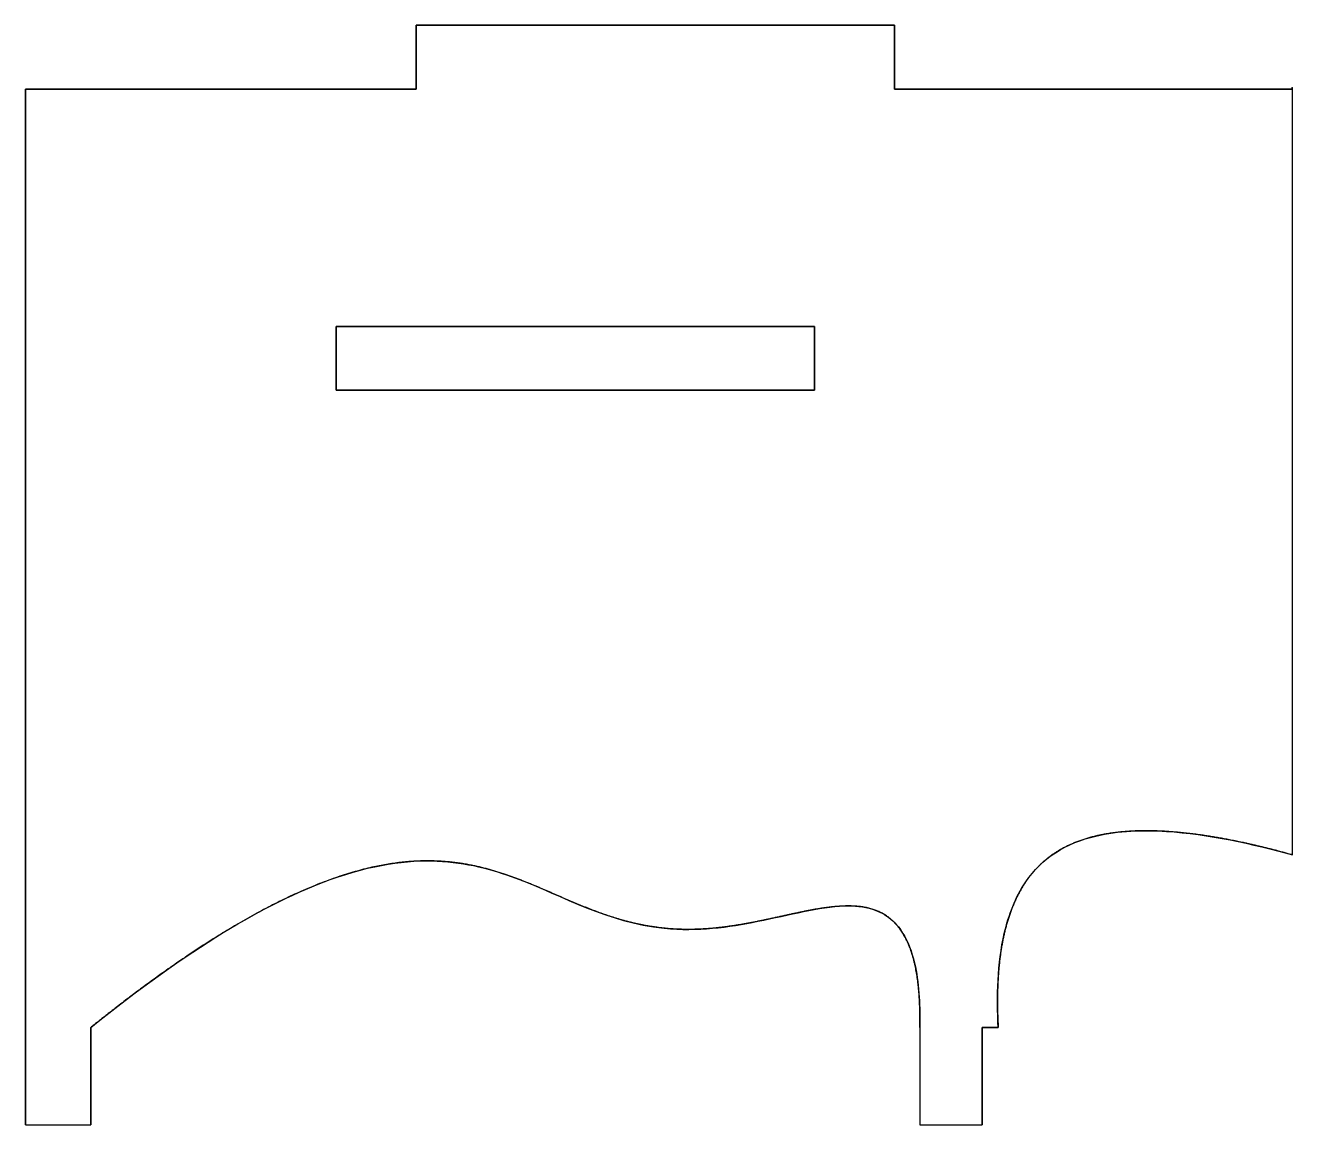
# Model space of a CAD drawing. Header units: millimetres. Extents: x -9.5 to 70, y 22.9 to 91.9.
import ezdxf

# ---------------------------------------------------------------- set-up
doc = ezdxf.new("R2010")
doc.units = ezdxf.units.MM
doc.layers.get('0').update_dxf_attribs({"linetype": 'CONTINUOUS'})

msp = doc.modelspace()

# ---------------------------------------------------------------- linework, layer by layer
for p, q in [((45.022, 91.9), (15.022, 91.9)), ((15.022, 91.9), (15.022, 87.9)), ((15.022, 91.9), (45.022, 91.9)), ((15.022, 87.9), (15.022, 91.9)), ((45.022, 87.9), (45.022, 91.9)), ((45.022, 91.9), (45.022, 87.9)), ((15.022, 87.9), (-9.5, 87.9)), ((-9.5, 87.9), (-9.5, 22.9)), ((-9.5, 87.9), (15.022, 87.9)), ((-9.5, 22.9), (-9.5, 87.9)), ((70, 87.9), (45.022, 87.9)), ((45.022, 87.9), (69.942, 87.9)), ((69.942, 88), (70, 88)), ((69.942, 88), (69.942, 87.9)), ((70, 87.9), (70, 88)), ((70, 39.828), (70, 87.9)), ((70, 39.828), (70, 87.9)), ((-5.394, 22.9), (-5.394, 29)), ((-5.394, 29), (-5.394, 22.9)), ((46.608, 29), (46.608, 22.9)), ((46.608, 29), (46.608, 22.9)), ((50.533, 22.9), (50.533, 29)), ((50.533, 29), (51.533, 29)), ((51.533, 29), (50.533, 29)), ((50.533, 29), (50.533, 22.9)), ((-9.5, 22.9), (-5.394, 22.9)), ((-9.5, 22.9), (-5.394, 22.9)), ((46.608, 22.9), (50.533, 22.9)), ((46.608, 22.9), (50.533, 22.9))]:
    msp.add_line(p, q)
for points in [[(10, 73), (40, 73), (40, 69), (10, 69)], [(10, 69), (40, 69), (40, 73), (10, 73)]]:
    msp.add_lwpolyline(points, close=True)
for points, degree, knots in [([(51.533, 29), (51.422, 30.933), (51.475, 33.027), (52.177, 36.049), (52.596, 37.172), (53.758, 38.875), (54.374, 39.487), (55.893, 40.474), (56.752, 40.804), (59.072, 41.353), (60.625, 41.395), (64.685, 41.145), (67.489, 40.534), (70, 39.828)], 3, [0.010003, 0.010003, 0.010003, 0.010003, 0.589147, 0.589147, 0.939915, 0.939915, 1.205798, 1.205798, 1.481087, 1.481087, 1.919718, 1.919718, 2.703916, 2.703916, 2.703916, 2.703916]), ([(70, 39.828), (69.238, 40.042), (67.748, 40.434), (65.612, 40.912), (62.967, 41.326), (60.024, 41.443), (57.478, 41.122), (55.368, 40.32), (53.723, 39.006), (52.537, 37.184), (51.787, 34.901), (51.503, 32.731), (51.455, 30.925), (51.495, 29.648), (51.533, 29)], 5, [0, 0, 0, 0, 0, 0, 0.1, 0.2, 0.3, 0.4, 0.5, 0.6, 0.7, 0.8, 0.9, 0.9970109, 0.9970109, 0.9970109, 0.9970109, 0.9970109, 0.9970109]), ([(-5.394, 29), (0.763, 33.953), (5.6, 36.826), (12.271, 39.235), (14.449, 39.527), (18.168, 39.366), (19.755, 38.933), (24.305, 37.238), (26.962, 35.599), (32.682, 35.018), (34.59, 35.287), (38.439, 36.065), (40.297, 36.576), (42.507, 36.645), (43.102, 36.592), (44.071, 36.288), (44.456, 36.084), (45.144, 35.505), (45.42, 35.15), (45.979, 34.161), (46.192, 33.475), (46.583, 31.598), (46.635, 30.234), (46.608, 29)], 3, [0.012489, 0.012489, 0.012489, 0.012489, 2.390638, 2.390638, 3.953548, 3.953548, 5.475048, 5.475048, 8.542657, 8.542657, 10.325742, 10.325742, 12.233025, 12.233025, 12.993104, 12.993104, 13.590612, 13.590612, 14.195773, 14.195773, 15.111721, 15.111721, 16.770127, 16.770127, 16.770127, 16.770127]), ([(46.608, 29), (46.622, 29.627), (46.612, 30.829), (46.486, 32.435), (46.089, 34.166), (45.213, 35.649), (43.965, 36.483), (42.383, 36.736), (40.53, 36.55), (38.49, 36.111), (36.351, 35.613), (34.196, 35.231), (32.084, 35.086), (30.045, 35.224), (28.088, 35.64), (26.197, 36.285), (24.342, 37.076), (22.482, 37.91), (20.565, 38.674), (18.539, 39.252), (16.354, 39.54), (13.97, 39.452), (11.361, 38.933), (8.511, 37.945), (5.409, 36.467), (2.068, 34.502), (-0.804, 32.536), (-3.065, 30.845), (-4.616, 29.626), (-5.394, 29)], 5, [0.0009712, 0.0009712, 0.0009712, 0.0009712, 0.0009712, 0.0009712, 0.04, 0.08, 0.12, 0.16, 0.2, 0.24, 0.28, 0.32, 0.36, 0.4, 0.44, 0.48, 0.52, 0.56, 0.6, 0.64, 0.68, 0.72, 0.76, 0.8, 0.84, 0.88, 0.92, 0.96, 0.9990265, 0.9990265, 0.9990265, 0.9990265, 0.9990265, 0.9990265])]:
    msp.add_open_spline(points, degree=degree, knots=knots)

doc.saveas('drawing.dxf')
